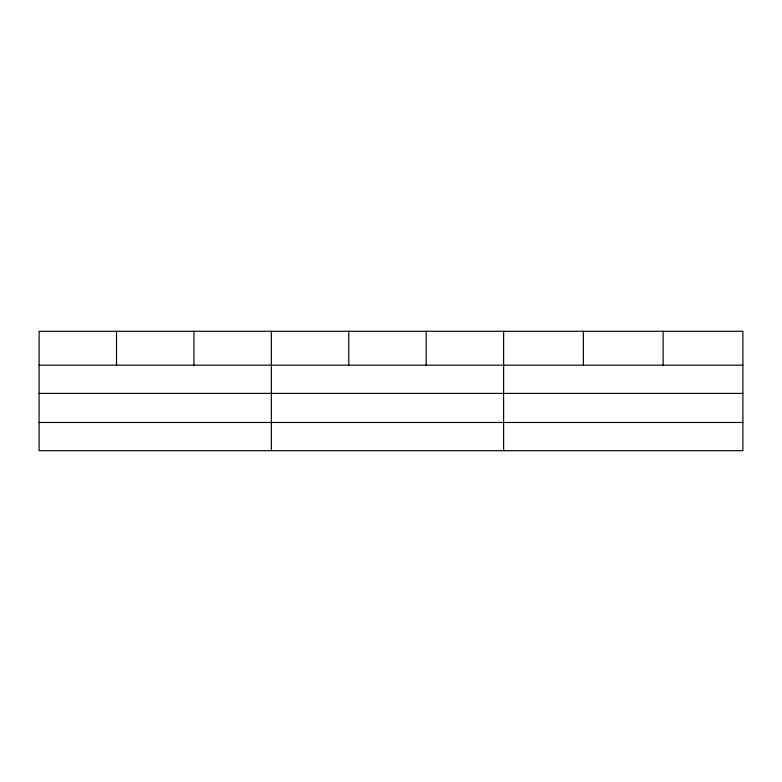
<?xml version="1.0" encoding="UTF-8"?>
<svg xmlns="http://www.w3.org/2000/svg" width="782" height="782" viewBox="0 0 782 782"><rect width="100%" height="100%" fill="white"/><g stroke="black" fill="none" stroke-linecap="round" stroke-linejoin="round"><path stroke-width="1.17" d="M742.9 393.395L742.9 331.294L39.1 331.294L39.1 450.706L742.9 450.706L742.9 393.395L39.1 393.395M39.1 365.174L742.9 365.174M39.1 422.476L742.9 422.476M663.136 331.294L663.136 365.174M583.372 331.294L583.372 365.174M503.608 331.294L503.608 450.706M426.19 331.294L426.19 365.174M348.772 331.294L348.772 365.174M271.354 331.294L271.354 450.706M193.936 331.294L193.936 365.174M116.518 331.294L116.518 365.174"/></g></svg>
